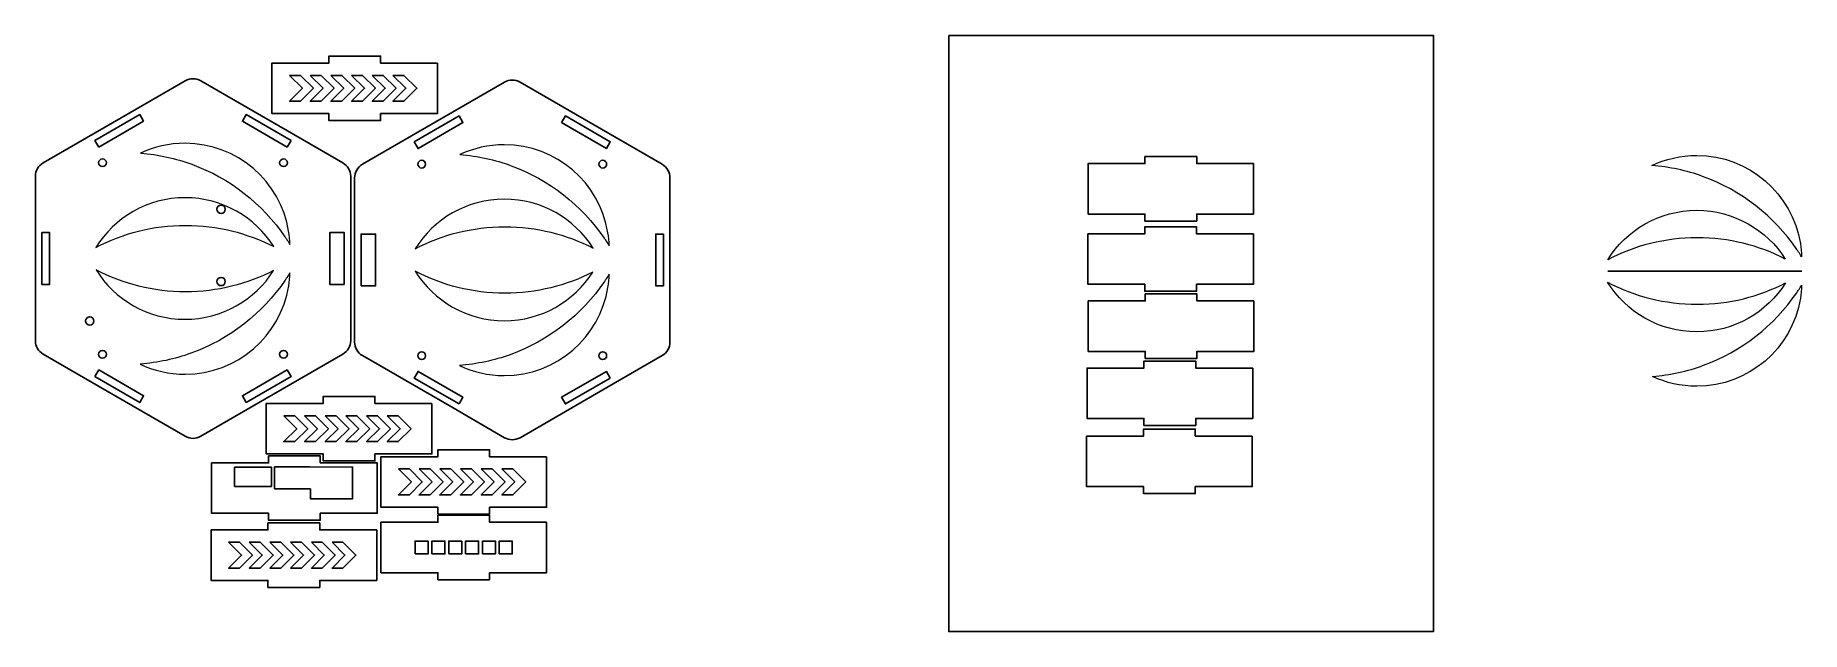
# Model space of a CAD drawing. Header units: millimetres. Extents: x 317 to 1000, y -25 to 205.
import ezdxf

# ---------------------------------------------------------------- set-up
doc = ezdxf.new("R2010")
doc.units = ezdxf.units.MM
doc.layers.get('0').update_dxf_attribs({"linetype": 'CONTINUOUS'})
doc.layers.add('22', color=7, linetype='CONTINUOUS', true_color=0xffffff)

msp = doc.modelspace()

# ---------------------------------------------------------------- linework, layer by layer
msp.add_line((924.58, 114.29), (999.59, 114.29))
msp.add_lwpolyline([(669.79, 205.37), (857.16, 205.37), (857.16, -25.01), (669.79, -25.01)], close=True)
at = {"color": 3}
for points in [[(414.83, 189.92), (419.83, 184.92), (414.83, 179.92), (419.07, 179.92), (424.07, 184.92), (419.07, 189.92)], [(422.83, 189.92), (427.83, 184.92), (422.83, 179.92), (427.07, 179.92), (432.07, 184.92), (427.07, 189.92)], [(430.83, 189.92), (435.83, 184.92), (430.83, 179.92), (435.07, 179.92), (440.07, 184.92), (435.07, 189.92)], [(438.83, 189.92), (443.83, 184.92), (438.83, 179.92), (443.07, 179.92), (448.07, 184.92), (443.07, 189.92)], [(446.83, 189.92), (451.83, 184.92), (446.83, 179.92), (451.07, 179.92), (456.07, 184.92), (451.07, 189.92)], [(454.83, 189.92), (459.83, 184.92), (454.83, 179.92), (459.07, 179.92), (464.07, 184.92), (459.07, 189.92)], [(412.63, 58.4), (417.63, 53.4), (412.63, 48.4), (416.87, 48.4), (421.87, 53.4), (416.87, 58.4)], [(420.63, 58.4), (425.63, 53.4), (420.63, 48.4), (424.87, 48.4), (429.87, 53.4), (424.87, 58.4)], [(428.63, 58.4), (433.63, 53.4), (428.63, 48.4), (432.87, 48.4), (437.87, 53.4), (432.87, 58.4)], [(436.63, 58.4), (441.63, 53.4), (436.63, 48.4), (440.87, 48.4), (445.87, 53.4), (440.87, 58.4)], [(444.63, 58.4), (449.63, 53.4), (444.63, 48.4), (448.87, 48.4), (453.87, 53.4), (448.87, 58.4)], [(452.63, 58.4), (457.63, 53.4), (452.63, 48.4), (456.87, 48.4), (461.87, 53.4), (456.87, 58.4)], [(456.95, 37.83), (461.95, 32.83), (456.95, 27.83), (461.19, 27.83), (466.19, 32.83), (461.19, 37.83)], [(464.95, 37.83), (469.95, 32.83), (464.95, 27.83), (469.19, 27.83), (474.19, 32.83), (469.19, 37.83)], [(472.95, 37.83), (477.95, 32.83), (472.95, 27.83), (477.19, 27.83), (482.19, 32.83), (477.19, 37.83)], [(480.95, 37.83), (485.95, 32.83), (480.95, 27.83), (485.19, 27.83), (490.19, 32.83), (485.19, 37.83)], [(488.95, 37.83), (493.95, 32.83), (488.95, 27.83), (493.19, 27.83), (498.19, 32.83), (493.19, 37.83)], [(496.95, 37.83), (501.95, 32.83), (496.95, 27.83), (501.19, 27.83), (506.19, 32.83), (501.19, 37.83)], [(391.27, 9.54), (396.27, 4.54), (391.27, -0.46), (395.51, -0.46), (400.51, 4.54), (395.51, 9.54)], [(399.27, 9.54), (404.27, 4.54), (399.27, -0.46), (403.51, -0.46), (408.51, 4.54), (403.51, 9.54)], [(407.27, 9.54), (412.27, 4.54), (407.27, -0.46), (411.51, -0.46), (416.51, 4.54), (411.51, 9.54)], [(415.27, 9.54), (420.27, 4.54), (415.27, -0.46), (419.51, -0.46), (424.51, 4.54), (419.51, 9.54)], [(423.27, 9.54), (428.27, 4.54), (423.27, -0.46), (427.51, -0.46), (432.51, 4.54), (427.51, 9.54)], [(431.27, 9.54), (436.27, 4.54), (431.27, -0.46), (435.51, -0.46), (440.51, 4.54), (435.51, 9.54)], [(463.42, 5), (468.42, 5), (468.42, 10), (463.42, 10)], [(469.92, 5), (474.92, 5), (474.92, 10), (469.92, 10)], [(476.42, 5), (481.42, 5), (481.42, 10), (476.42, 10)], [(482.92, 5), (487.92, 5), (487.92, 10), (482.92, 10)], [(489.46, 5), (494.46, 5), (494.46, 10), (489.46, 10)], [(495.96, 5), (500.96, 5), (500.96, 10), (495.96, 10)]]:
    msp.add_lwpolyline(points, close=True, dxfattribs=at)
at = {"color": 1, "lineweight": 0}
for points, knots in [([(413.08, 127.56), (404.34, 140.29), (391.8, 150.17), (377.08, 155.56), (370.82, 157.85), (364.17, 159.32), (357.27, 159.86), (362.47, 162.29), (368.3, 163.66), (374.44, 163.66), (394.62, 163.66), (411.36, 148.95), (414.5, 129.66), (414.77, 128), (414.94, 126.31), (415.01, 124.59), (414.62, 125.21), (414.23, 125.81), (413.84, 126.42), (413.59, 126.8), (413.32, 127.18), (413.08, 127.56)], [0, 0, 0, 0, 1, 1, 1, 2, 2, 2, 3, 3, 3, 4, 4, 4, 5, 5, 5, 6, 6, 6, 7, 7, 7, 7]), ([(536.54, 127.02), (527.8, 139.75), (515.26, 149.63), (500.53, 155.02), (494.28, 157.31), (487.63, 158.78), (480.72, 159.32), (485.93, 161.75), (491.76, 163.12), (497.9, 163.12), (518.08, 163.12), (534.82, 148.41), (537.96, 129.12), (538.23, 127.46), (538.4, 125.77), (538.46, 124.05), (538.08, 124.67), (537.69, 125.27), (537.3, 125.88), (537.04, 126.26), (536.78, 126.64), (536.54, 127.02)], [0, 0, 0, 0, 1, 1, 1, 2, 2, 2, 3, 3, 3, 4, 4, 4, 5, 5, 5, 6, 6, 6, 7, 7, 7, 7]), ([(941.63, 155.07), (948.47, 154.56), (955.06, 153.13), (961.27, 150.89), (976.19, 145.53), (988.91, 135.54), (997.7, 122.66), (997.96, 122.31), (998.18, 121.96), (998.41, 121.61), (998.8, 121), (999.2, 120.4), (999.58, 119.79), (999.51, 121.52), (999.37, 123.23), (999.09, 124.89), (995.96, 144.21), (979.22, 158.98), (959.02, 158.98), (952.78, 158.98), (946.91, 157.57), (941.63, 155.07)], [0, 0, 0, 0, 1, 1, 1, 2, 2, 2, 3, 3, 3, 4, 4, 4, 5, 5, 5, 6, 6, 6, 7, 7, 7, 7]), ([(374.44, 142.63), (388.88, 142.63), (401.55, 135.08), (408.75, 123.74), (398.51, 128.99), (386.92, 131.97), (374.64, 131.97), (362.11, 131.97), (350.32, 128.88), (339.95, 123.44), (347.11, 134.95), (359.88, 142.63), (374.44, 142.63)], [0, 0, 0, 0, 1, 1, 1, 2, 2, 2, 3, 3, 3, 4, 4, 4, 4]), ([(497.9, 142.09), (512.34, 142.09), (525.01, 134.54), (532.21, 123.2), (521.97, 128.45), (510.38, 131.43), (498.1, 131.43), (485.57, 131.43), (473.78, 128.34), (463.41, 122.9), (470.57, 134.41), (483.34, 142.09), (497.9, 142.09)], [0, 0, 0, 0, 1, 1, 1, 2, 2, 2, 3, 3, 3, 4, 4, 4, 4]), ([(959.02, 137.77), (944.49, 137.77), (931.75, 130.14), (924.58, 118.66), (934.92, 124.09), (946.7, 127.17), (959.21, 127.17), (971.47, 127.17), (983.05, 124.21), (993.26, 118.96), (986.06, 130.27), (973.41, 137.77), (959.02, 137.77)], [0, 0, 0, 0, 1, 1, 1, 2, 2, 2, 3, 3, 3, 4, 4, 4, 4]), ([(374.44, 95.66), (359.91, 95.66), (347.18, 103.3), (340.01, 114.78), (350.35, 109.35), (362.13, 106.27), (374.64, 106.27), (386.9, 106.27), (398.48, 109.23), (408.69, 114.47), (401.48, 103.17), (388.84, 95.66), (374.44, 95.66)], [0, 0, 0, 0, 1, 1, 1, 2, 2, 2, 3, 3, 3, 4, 4, 4, 4]), ([(357.06, 78.37), (363.89, 78.88), (370.49, 80.31), (376.7, 82.54), (391.62, 87.91), (404.34, 97.9), (413.13, 110.78), (413.38, 111.13), (413.61, 111.47), (413.84, 111.83), (414.23, 112.44), (414.62, 113.04), (415.01, 113.65), (414.94, 111.92), (414.8, 110.21), (414.52, 108.55), (411.38, 89.23), (394.65, 74.46), (374.44, 74.46), (368.21, 74.46), (362.34, 75.87), (357.06, 78.37)], [0, 0, 0, 0, 1, 1, 1, 2, 2, 2, 3, 3, 3, 4, 4, 4, 5, 5, 5, 6, 6, 6, 7, 7, 7, 7]), ([(497.9, 95.12), (483.37, 95.12), (470.63, 102.76), (463.47, 114.24), (473.81, 108.81), (485.59, 105.73), (498.1, 105.73), (510.36, 105.73), (521.94, 108.69), (532.15, 113.93), (524.94, 102.63), (512.3, 95.12), (497.9, 95.12)], [0, 0, 0, 0, 1, 1, 1, 2, 2, 2, 3, 3, 3, 4, 4, 4, 4]), ([(480.52, 77.83), (487.35, 78.34), (493.95, 79.77), (500.16, 82), (515.08, 87.37), (527.8, 97.36), (536.59, 110.24), (536.84, 110.59), (537.07, 110.93), (537.3, 111.29), (537.69, 111.9), (538.08, 112.5), (538.46, 113.11), (538.4, 111.38), (538.25, 109.67), (537.98, 108.01), (534.84, 88.69), (518.11, 73.92), (497.9, 73.92), (491.67, 73.92), (485.79, 75.33), (480.52, 77.83)], [0, 0, 0, 0, 1, 1, 1, 2, 2, 2, 3, 3, 3, 4, 4, 4, 5, 5, 5, 6, 6, 6, 7, 7, 7, 7]), ([(959.02, 90.81), (973.45, 90.81), (986.12, 98.36), (993.33, 109.7), (983.08, 104.45), (971.49, 101.47), (959.21, 101.47), (946.68, 101.47), (934.89, 104.56), (924.52, 110), (931.68, 98.49), (944.45, 90.81), (959.02, 90.81)], [0, 0, 0, 0, 1, 1, 1, 2, 2, 2, 3, 3, 3, 4, 4, 4, 4]), ([(997.65, 105.88), (988.91, 93.15), (976.37, 83.27), (961.65, 77.88), (955.4, 75.59), (948.74, 74.12), (941.84, 73.58), (947.04, 71.14), (952.87, 69.78), (959.02, 69.78), (979.19, 69.78), (995.93, 84.49), (999.08, 103.78), (999.34, 105.44), (999.51, 107.12), (999.58, 108.85), (999.2, 108.23), (998.8, 107.62), (998.41, 107.02), (998.16, 106.63), (997.9, 106.25), (997.65, 105.88)], [0, 0, 0, 0, 1, 1, 1, 2, 2, 2, 3, 3, 3, 4, 4, 4, 5, 5, 5, 6, 6, 6, 7, 7, 7, 7])]:
    msp.add_open_spline(points, degree=3, knots=knots, dxfattribs=at)
at = {"layer": '22', "color": 3, "linetype": 'ByBlock', "lineweight": -2}
for points in [[(472.1, 194.67), (472.1, 175.17), (450.07, 175.17), (450.07, 172.47), (430.07, 172.47), (430.07, 175.17), (408.05, 175.17), (408.05, 194.67), (430.07, 194.67), (430.07, 197.37), (450.07, 197.37), (450.07, 194.67)], [(358.43, 172.19), (341.11, 162.19), (339.61, 164.79), (356.93, 174.79)], [(415.41, 164.79), (413.91, 162.19), (396.59, 172.19), (398.09, 174.79)], [(463.07, 164.25), (464.57, 161.65), (481.89, 171.65), (480.39, 174.25)], [(520.05, 171.65), (537.37, 161.65), (538.87, 164.25), (521.55, 174.25)], [(787.67, 155.81), (787.67, 136.31), (765.64, 136.31), (765.64, 133.61), (745.64, 133.61), (745.64, 136.31), (723.61, 136.31), (723.61, 155.81), (745.64, 155.81), (745.64, 158.51), (765.64, 158.51), (765.64, 155.81)], [(787.6, 128.68), (787.6, 109.18), (765.57, 109.18), (765.57, 106.48), (745.57, 106.48), (745.57, 109.18), (723.55, 109.18), (723.55, 128.68), (745.57, 128.68), (745.57, 131.38), (765.57, 131.38), (765.57, 128.68)], [(319.04, 129.15), (322.04, 129.15), (322.04, 109.15), (319.04, 109.15)], [(435.99, 109.15), (430.39, 109.15), (430.39, 129.15), (435.99, 129.15)], [(442.5, 108.61), (448.1, 108.61), (448.1, 128.61), (442.5, 128.61)], [(559.45, 128.61), (556.45, 128.61), (556.45, 108.61), (559.45, 108.61)], [(787.78, 102.77), (787.78, 83.27), (765.75, 83.27), (765.75, 80.57), (745.75, 80.57), (745.75, 83.27), (723.73, 83.27), (723.73, 102.77), (745.75, 102.77), (745.75, 105.47), (765.75, 105.47), (765.75, 102.77)], [(339.61, 73.51), (341.11, 76.1), (358.43, 66.1), (356.93, 63.51)], [(398.09, 63.51), (396.59, 66.1), (413.91, 76.1), (415.41, 73.51)], [(480.39, 62.97), (481.89, 65.56), (464.57, 75.56), (463.07, 72.97)], [(538.87, 72.97), (537.37, 75.56), (520.05, 65.56), (521.55, 62.97)], [(787.29, 76.84), (787.29, 57.34), (765.26, 57.34), (765.26, 54.64), (745.26, 54.64), (745.26, 57.34), (723.23, 57.34), (723.23, 76.84), (745.26, 76.84), (745.26, 79.54), (765.26, 79.54), (765.26, 76.84)], [(469.9, 63.15), (469.9, 43.65), (447.87, 43.65), (447.87, 40.95), (427.87, 40.95), (427.87, 43.65), (405.84, 43.65), (405.84, 63.15), (427.87, 63.15), (427.87, 65.85), (447.87, 65.85), (447.87, 63.15)], [(787.1, 50.56), (787.1, 31.06), (765.08, 31.06), (765.08, 28.36), (745.08, 28.36), (745.08, 31.06), (723.05, 31.06), (723.05, 50.56), (745.08, 50.56), (745.08, 53.26), (765.08, 53.26), (765.08, 50.56)], [(426.71, 40.2), (426.71, 42.9), (406.71, 42.9), (406.71, 40.2), (384.68, 40.2), (384.68, 20.7), (406.71, 20.7), (406.71, 18), (426.71, 18), (426.71, 20.7), (448.74, 20.7), (448.74, 40.2)], [(514.22, 42.58), (514.22, 23.08), (492.19, 23.08), (492.19, 20.38), (472.19, 20.38), (472.19, 23.08), (450.16, 23.08), (450.16, 42.58), (472.19, 42.58), (472.19, 45.28), (492.19, 45.28), (492.19, 42.58)], [(407.81, 38.5), (407.81, 31.1), (393.61, 31.1), (393.61, 38.5)], [(409.07, 38.6), (422.57, 38.6), (439.21, 38.59), (439.21, 26.3), (422.91, 26.3), (422.91, 30.1), (409.07, 30.1)], [(448.54, 14.29), (448.54, -5.21), (426.51, -5.21), (426.51, -7.91), (406.51, -7.91), (406.51, -5.21), (384.48, -5.21), (384.48, 14.29), (406.51, 14.29), (406.51, 16.99), (426.51, 16.99), (426.51, 14.29)], [(514.22, 17.25), (514.22, -2.25), (492.19, -2.25), (492.19, -4.95), (472.19, -4.95), (472.19, -2.25), (450.16, -2.25), (450.16, 17.25), (472.19, 17.25), (472.19, 19.95), (492.19, 19.95), (492.19, 17.25)]]:
    msp.add_lwpolyline(points, close=True, dxfattribs=at)
for points in [[(435.49, 82.21), (401.94, 62.84), (380.51, 50.47, -0.267949), (374.51, 50.47), (340.96, 69.84), (319.54, 82.21, -0.267949), (316.54, 87.41), (316.54, 126.15), (316.54, 150.89, -0.267949), (319.54, 156.08), (353.09, 175.45), (374.51, 187.82, -0.267949), (380.51, 187.82), (414.06, 168.45), (435.49, 156.08, -0.267949), (438.49, 150.89), (438.49, 112.15), (438.49, 87.41, -0.267949)], [(558.95, 155.54), (525.4, 174.91), (503.97, 187.28, 0.267949), (497.97, 187.28), (464.42, 167.91), (443, 155.54, 0.267949), (440, 150.35), (440, 111.61), (440, 86.87, 0.267949), (443, 81.67), (476.55, 62.3), (497.97, 49.93, 0.267949), (503.97, 49.93), (537.52, 69.3), (558.95, 81.67, 0.267949), (561.95, 86.87), (561.95, 125.61), (561.95, 150.35, 0.267949)]]:
    msp.add_lwpolyline(points, format="xyb", close=True, dxfattribs=at)
for centre, radius in [((342.51, 156.15), 1.5), ((412.51, 156.15), 1.5), ((465.97, 155.61), 1.5), ((535.97, 155.61), 1.5), ((388.38, 138.2), 1.6), ((388.38, 110.26), 1.6), ((337.58, 95.02), 1.6), ((342.51, 82.15), 1.5), ((412.51, 82.15), 1.5), ((465.97, 81.61), 1.5), ((535.97, 81.61), 1.5)]:
    msp.add_circle(centre, radius, dxfattribs=at)

doc.saveas('drawing.dxf')
